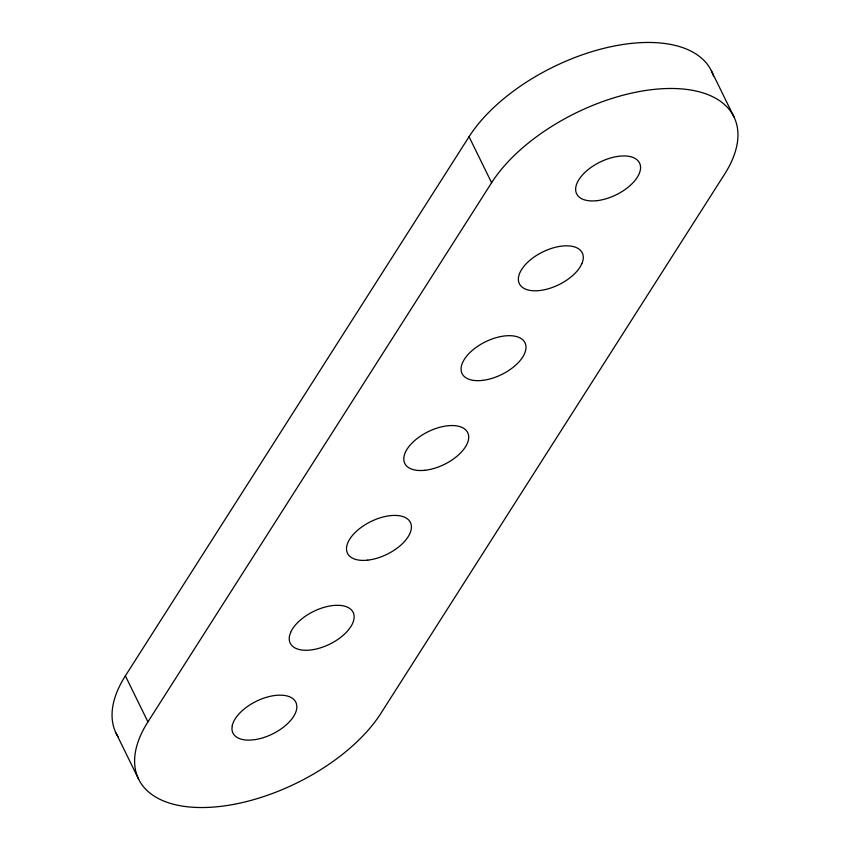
<?xml version="1.0" encoding="UTF-8"?>
<svg xmlns="http://www.w3.org/2000/svg" width="850" height="850" viewBox="0 0 850 850"><rect width="100%" height="100%" fill="white"/><g stroke="black" fill="none" stroke-linecap="round" stroke-linejoin="round"><path stroke-width="1.27" d="M118.352 737.184A140.091 72.983 -26.1 0 1 125.375 675.856L469.051 136.722A140.091 72.983 -26.1 0 1 604.042 48.291A140.091 72.983 -26.1 0 1 713.501 76.128M147.921 721.873L491.598 182.739A140.091 72.983 -26.1 0 1 665.391 88.581A140.091 72.983 -26.1 0 1 724.625 174.144L380.949 713.278A140.091 72.983 -26.1 0 1 207.156 807.436A140.091 72.983 -26.1 0 1 147.921 721.873L125.375 675.856M711.365 70.794L733.911 116.811M469.051 136.722L491.598 182.739M116.089 733.189L138.635 779.206M232.262 725.602L231.944 728.79A35.02 18.243 -26.1 0 0 250.07 740.106L254.809 739.659A35.02 18.243 -26.1 0 0 296.852 706.477L296.374 703.566A35.02 18.243 -26.1 0 0 283.092 695.279L278.715 695.173A35.02 18.243 -26.1 0 0 232.262 725.602M290.668 632.347L289.553 635.736A35.02 18.243 -26.1 0 0 309.687 650.091A35.02 18.243 -26.1 0 0 348.213 630.222L350.806 626.694A35.02 18.243 -26.1 0 0 340.382 605.412L336.005 605.306A35.02 18.243 -26.1 0 0 290.668 632.347M581.836 263.734L579.955 267.24A35.02 18.243 -26.1 0 1 536.499 290.774A35.02 18.243 -26.1 0 1 521.698 269.386L524.291 265.859A35.02 18.243 -26.1 0 1 565.144 245.841A35.02 18.243 -26.1 0 1 581.836 263.734M596.912 200.674A35.02 18.243 -26.1 0 0 640.093 164.369A35.02 18.243 -26.1 0 0 587.318 170.287A35.02 18.243 -26.1 0 0 596.912 200.674M425.053 470.273A35.02 18.243 -26.1 0 0 468.233 433.967A35.02 18.243 -26.1 0 0 415.469 439.886A35.02 18.243 -26.1 0 0 425.053 470.273M367.763 560.139A35.02 18.243 -26.1 0 0 410.954 523.834A35.02 18.243 -26.1 0 0 358.179 529.752A35.02 18.243 -26.1 0 0 367.763 560.139M482.343 380.407A35.02 18.243 -26.1 0 0 525.523 344.101A35.02 18.243 -26.1 0 0 472.749 350.019A35.02 18.243 -26.1 0 0 482.343 380.407"/></g></svg>
